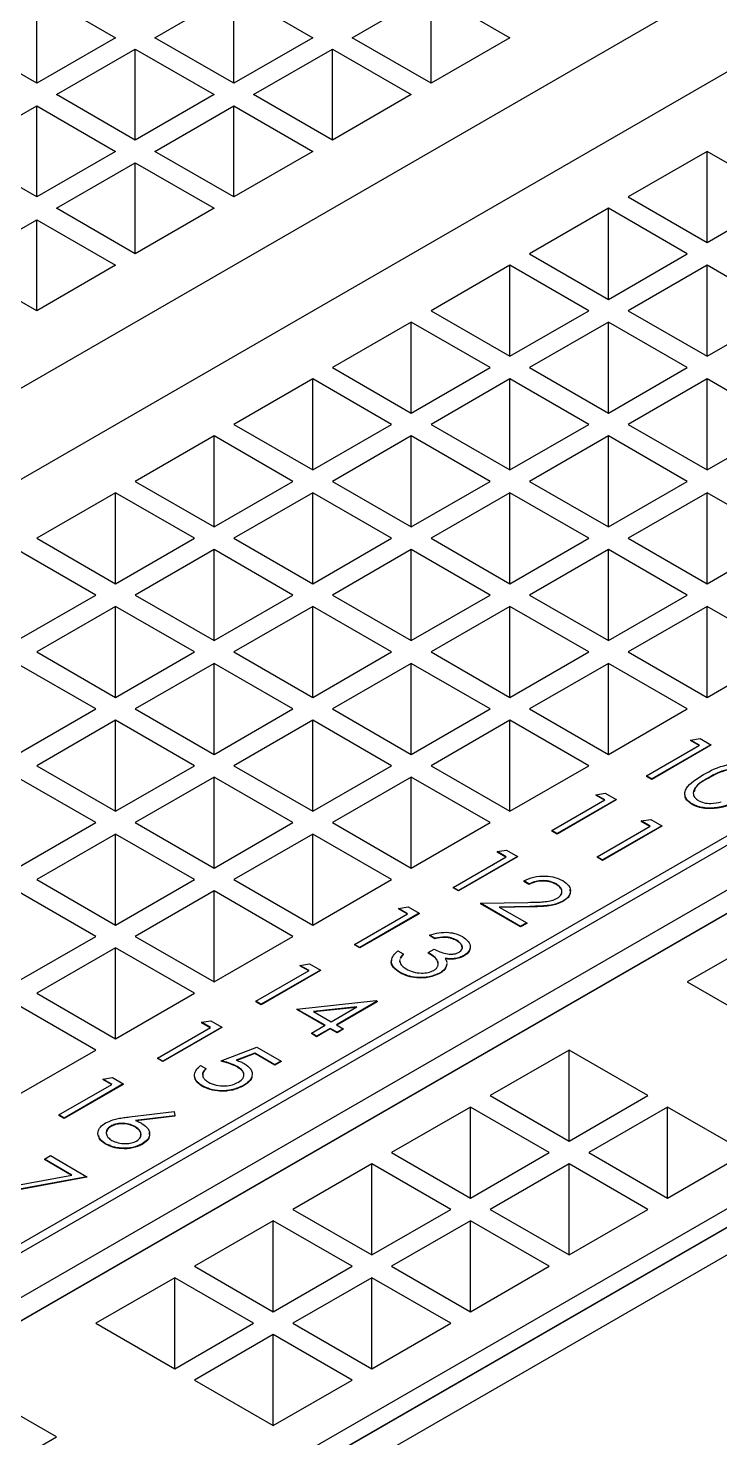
# Model space of a CAD drawing. Header units: millimetres. Extents: x 36 to 151, y 48 to 186.
# Drawn here: x 80.84 to 83.32, y 155.75 to 160.81 of the extents above; entities that cross this region are included whole.
import ezdxf

# ---------------------------------------------------------------- set-up
doc = ezdxf.new("R2010")
doc.units = ezdxf.units.MM

msp = doc.modelspace()

# ---------------------------------------------------------------- linework, layer by layer
at = {"color": 7, "linetype": 'Continuous', "lineweight": 25}
for p, q in [((84.8049, 161.8219), (73.1659, 155.1029)), ((73.4487, 154.9396), (85.0877, 161.6586)), ((80.8733, 160.9402), (81.1562, 160.7769)), ((80.8733, 160.6136), (80.8733, 160.9402)), ((81.2976, 160.7769), (81.5805, 160.9402)), ((81.5805, 160.9402), (81.8633, 160.7769)), ((81.5805, 160.6136), (81.5805, 160.9402)), ((82.0047, 160.7769), (82.2876, 160.9402)), ((82.2876, 160.9402), (82.5704, 160.7769)), ((82.2876, 160.6136), (82.2876, 160.9402)), ((80.8733, 160.6136), (80.5905, 160.7769)), ((81.1562, 160.7769), (80.8733, 160.6136)), ((81.5805, 160.6136), (81.2976, 160.7769)), ((81.8633, 160.7769), (81.5805, 160.6136)), ((82.2876, 160.6136), (82.0047, 160.7769)), ((82.5704, 160.7769), (82.2876, 160.6136)), ((80.9441, 160.5728), (81.2269, 160.7361)), ((81.2269, 160.7361), (81.5097, 160.5728)), ((81.2269, 160.4095), (81.2269, 160.7361)), ((81.6512, 160.5728), (81.934, 160.7361)), ((81.934, 160.7361), (82.2169, 160.5728)), ((81.934, 160.4095), (81.934, 160.7361)), ((81.2269, 160.4095), (80.9441, 160.5728)), ((81.5097, 160.5728), (81.2269, 160.4095)), ((81.934, 160.4095), (81.6512, 160.5728)), ((82.2169, 160.5728), (81.934, 160.4095)), ((80.5905, 160.3687), (80.8733, 160.532)), ((80.8733, 160.532), (81.1562, 160.3687)), ((80.8733, 160.2054), (80.8733, 160.532)), ((81.2976, 160.3687), (81.5805, 160.532)), ((81.5805, 160.532), (81.8633, 160.3687)), ((81.5805, 160.2054), (81.5805, 160.532)), ((80.8733, 160.2054), (80.5905, 160.3687)), ((81.1562, 160.3687), (80.8733, 160.2054)), ((81.5805, 160.2054), (81.2976, 160.3687)), ((81.8633, 160.3687), (81.5805, 160.2054)), ((83.2775, 160.3687), (82.9947, 160.2054)), ((83.5604, 160.2054), (83.2775, 160.3687)), ((83.2775, 160.0421), (83.2775, 160.3687)), ((80.9441, 160.1646), (81.2269, 160.3279)), ((81.2269, 160.3279), (81.5097, 160.1646)), ((81.2269, 160.0013), (81.2269, 160.3279)), ((87.4636, 160.2871), (75.8246, 153.568)), ((75.8529, 153.5517), (87.4919, 160.2707)), ((82.9947, 160.2054), (83.2775, 160.0421)), ((83.2775, 160.0421), (83.5604, 160.2054)), ((81.2269, 160.0013), (80.9441, 160.1646)), ((81.5097, 160.1646), (81.2269, 160.0013)), ((82.924, 160.1646), (82.6411, 160.0013)), ((83.2068, 160.0013), (82.924, 160.1646)), ((82.924, 159.838), (82.924, 160.1646)), ((80.5905, 159.9605), (80.8733, 160.1238)), ((80.8733, 160.1238), (81.1562, 159.9605)), ((80.8733, 159.7972), (80.8733, 160.1238)), ((82.6411, 160.0013), (82.924, 159.838)), ((82.924, 159.838), (83.2068, 160.0013)), ((80.8733, 159.7972), (80.5905, 159.9605)), ((81.1562, 159.9605), (80.8733, 159.7972)), ((82.5704, 159.9605), (82.2876, 159.7972)), ((82.8532, 159.7972), (82.5704, 159.9605)), ((82.5704, 159.6339), (82.5704, 159.9605)), ((83.2775, 159.9605), (82.9947, 159.7972)), ((83.5604, 159.7972), (83.2775, 159.9605)), ((83.2775, 159.6339), (83.2775, 159.9605)), ((82.2876, 159.7972), (82.5704, 159.6339)), ((82.5704, 159.6339), (82.8532, 159.7972)), ((82.9947, 159.7972), (83.2775, 159.6339)), ((83.2775, 159.6339), (83.5604, 159.7972)), ((86.8838, 159.758), (76.56, 153.7982)), ((82.2169, 159.7564), (81.934, 159.5931)), ((82.4997, 159.5931), (82.2169, 159.7564)), ((82.2169, 159.4298), (82.2169, 159.7564)), ((82.924, 159.7564), (82.6411, 159.5931)), ((83.2068, 159.5931), (82.924, 159.7564)), ((82.924, 159.4298), (82.924, 159.7564)), ((76.6307, 153.7574), (86.9545, 159.7172)), ((76.6307, 153.7558), (86.9545, 159.7156)), ((81.934, 159.5931), (82.2169, 159.4298)), ((82.2169, 159.4298), (82.4997, 159.5931)), ((82.6411, 159.5931), (82.924, 159.4298)), ((82.924, 159.4298), (83.2068, 159.5931)), ((77.1257, 152.8169), (88.7647, 159.536)), ((81.8633, 159.5523), (81.5805, 159.389)), ((82.1461, 159.389), (81.8633, 159.5523)), ((81.8633, 159.2257), (81.8633, 159.5523)), ((82.5704, 159.5523), (82.2876, 159.389)), ((82.8532, 159.389), (82.5704, 159.5523)), ((82.5704, 159.2257), (82.5704, 159.5523)), ((83.2775, 159.5523), (82.9947, 159.389)), ((83.5604, 159.389), (83.2775, 159.5523)), ((83.2775, 159.2257), (83.2775, 159.5523)), ((81.5805, 159.389), (81.8633, 159.2257)), ((81.8633, 159.2257), (82.1461, 159.389)), ((82.2876, 159.389), (82.5704, 159.2257)), ((82.5704, 159.2257), (82.8532, 159.389)), ((82.9947, 159.389), (83.2775, 159.2257)), ((83.2775, 159.2257), (83.5604, 159.389)), ((81.5097, 159.3482), (81.2269, 159.1849)), ((81.7926, 159.1849), (81.5097, 159.3482)), ((81.5097, 159.0216), (81.5097, 159.3482)), ((82.2169, 159.3482), (81.934, 159.1849)), ((82.4997, 159.1849), (82.2169, 159.3482)), ((82.2169, 159.0216), (82.2169, 159.3482)), ((82.924, 159.3482), (82.6411, 159.1849)), ((83.2068, 159.1849), (82.924, 159.3482)), ((82.924, 159.0216), (82.924, 159.3482)), ((87.8737, 159.1865), (77.5499, 153.2268)), ((81.2269, 159.1849), (81.5097, 159.0216)), ((81.5097, 159.0216), (81.7926, 159.1849)), ((81.934, 159.1849), (82.2169, 159.0216)), ((82.2169, 159.0216), (82.4997, 159.1849)), ((82.6411, 159.1849), (82.924, 159.0216)), ((82.924, 159.0216), (83.2068, 159.1849)), ((77.6065, 153.1941), (87.9303, 159.1539)), ((77.6065, 153.1925), (87.9303, 159.1523)), ((81.1562, 159.1441), (80.8733, 158.9808)), ((81.439, 158.9808), (81.1562, 159.1441)), ((81.1562, 158.8175), (81.1562, 159.1441)), ((81.8633, 159.1441), (81.5805, 158.9808)), ((82.1461, 158.9808), (81.8633, 159.1441)), ((81.8633, 158.8175), (81.8633, 159.1441)), ((82.5704, 159.1441), (82.2876, 158.9808)), ((82.8532, 158.9808), (82.5704, 159.1441)), ((82.5704, 158.8175), (82.5704, 159.1441)), ((83.2775, 159.1441), (82.9947, 158.9808)), ((83.5604, 158.9808), (83.2775, 159.1441)), ((83.2775, 158.8175), (83.2775, 159.1441)), ((80.8733, 158.9808), (81.1562, 158.8175)), ((81.1562, 158.8175), (81.439, 158.9808)), ((81.5805, 158.9808), (81.8633, 158.8175)), ((81.8633, 158.8175), (82.1461, 158.9808)), ((82.2876, 158.9808), (82.5704, 158.8175)), ((82.5704, 158.8175), (82.8532, 158.9808)), ((82.9947, 158.9808), (83.2775, 158.8175)), ((83.2775, 158.8175), (83.5604, 158.9808)), ((81.0855, 158.7767), (80.8026, 158.94)), ((81.5097, 158.94), (81.2269, 158.7767)), ((81.7926, 158.7767), (81.5097, 158.94)), ((81.5097, 158.6134), (81.5097, 158.94)), ((82.2169, 158.94), (81.934, 158.7767)), ((82.4997, 158.7767), (82.2169, 158.94)), ((82.2169, 158.6134), (82.2169, 158.94)), ((82.924, 158.94), (82.6411, 158.7767)), ((83.2068, 158.7767), (82.924, 158.94)), ((82.924, 158.6134), (82.924, 158.94)), ((80.8026, 158.6134), (81.0855, 158.7767)), ((81.2269, 158.7767), (81.5097, 158.6134)), ((81.5097, 158.6134), (81.7926, 158.7767)), ((81.934, 158.7767), (82.2169, 158.6134)), ((82.2169, 158.6134), (82.4997, 158.7767)), ((82.6411, 158.7767), (82.924, 158.6134)), ((82.924, 158.6134), (83.2068, 158.7767)), ((81.1562, 158.7359), (80.8733, 158.5726)), ((81.439, 158.5726), (81.1562, 158.7359)), ((81.1562, 158.4093), (81.1562, 158.7359)), ((81.8633, 158.7359), (81.5805, 158.5726)), ((82.1461, 158.5726), (81.8633, 158.7359)), ((81.8633, 158.4093), (81.8633, 158.7359)), ((82.5704, 158.7359), (82.2876, 158.5726)), ((82.8532, 158.5726), (82.5704, 158.7359)), ((82.5704, 158.4093), (82.5704, 158.7359)), ((83.2775, 158.7359), (82.9947, 158.5726)), ((83.5604, 158.5726), (83.2775, 158.7359)), ((83.2775, 158.4093), (83.2775, 158.7359)), ((80.8733, 158.5726), (81.1562, 158.4093)), ((81.1562, 158.4093), (81.439, 158.5726)), ((81.5805, 158.5726), (81.8633, 158.4093)), ((81.8633, 158.4093), (82.1461, 158.5726)), ((82.2876, 158.5726), (82.5704, 158.4093)), ((82.5704, 158.4093), (82.8532, 158.5726)), ((82.9947, 158.5726), (83.2775, 158.4093)), ((83.2775, 158.4093), (83.5604, 158.5726)), ((81.0855, 158.3685), (80.8026, 158.5318)), ((81.5097, 158.5318), (81.2269, 158.3685)), ((81.7926, 158.3685), (81.5097, 158.5318)), ((81.5097, 158.2052), (81.5097, 158.5318)), ((82.2169, 158.5318), (81.934, 158.3685)), ((82.4997, 158.3685), (82.2169, 158.5318)), ((82.2169, 158.2052), (82.2169, 158.5318)), ((82.924, 158.5318), (82.6411, 158.3685)), ((83.2068, 158.3685), (82.924, 158.5318)), ((82.924, 158.2052), (82.924, 158.5318)), ((80.8026, 158.2052), (81.0855, 158.3685)), ((81.1562, 158.3277), (80.8733, 158.1644)), ((81.439, 158.1644), (81.1562, 158.3277)), ((81.1562, 158.0011), (81.1562, 158.3277)), ((81.2269, 158.3685), (81.5097, 158.2052)), ((81.5097, 158.2052), (81.7926, 158.3685)), ((81.8633, 158.3277), (81.5805, 158.1644)), ((82.1461, 158.1644), (81.8633, 158.3277)), ((81.8633, 158.0011), (81.8633, 158.3277)), ((81.934, 158.3685), (82.2169, 158.2052)), ((82.2169, 158.2052), (82.4997, 158.3685)), ((82.5704, 158.3277), (82.2876, 158.1644)), ((82.8532, 158.1644), (82.5704, 158.3277)), ((82.5704, 158.0011), (82.5704, 158.3277)), ((82.6411, 158.3685), (82.924, 158.2052)), ((82.924, 158.2052), (83.2068, 158.3685)), ((83.0605, 158.128), (83.2509, 158.2379)), ((83.2917, 158.2395), (83.0795, 158.117)), ((83.2917, 158.2379), (83.0795, 158.1154)), ((83.2182, 158.2568), (83.2524, 158.2621)), ((83.2509, 158.2379), (83.2182, 158.2568)), ((83.2182, 158.2568), (83.2182, 158.2551)), ((83.2494, 158.2371), (83.2182, 158.2551)), ((83.2524, 158.2621), (83.2917, 158.2395)), ((83.2917, 158.2395), (83.2917, 158.2379)), ((81.0855, 157.9603), (80.8026, 158.1236)), ((80.8733, 158.1644), (81.1562, 158.0011)), ((81.1562, 158.0011), (81.439, 158.1644)), ((81.5097, 158.1236), (81.2269, 157.9603)), ((81.7926, 157.9603), (81.5097, 158.1236)), ((81.5097, 157.797), (81.5097, 158.1236)), ((81.5805, 158.1644), (81.8633, 158.0011)), ((81.8633, 158.0011), (82.1461, 158.1644)), ((82.2169, 158.1236), (81.934, 157.9603)), ((82.4997, 157.9603), (82.2169, 158.1236)), ((82.2169, 157.797), (82.2169, 158.1236)), ((82.2876, 158.1644), (82.5704, 158.0011)), ((82.5704, 158.0011), (82.8532, 158.1644)), ((83.0795, 158.117), (83.0605, 158.128)), ((83.0605, 158.128), (83.0605, 158.1264)), ((83.0795, 158.1154), (83.0605, 158.1264)), ((83.0795, 158.117), (83.0795, 158.1154)), ((83.2835, 158.1218), (83.2835, 158.1201)), ((82.8783, 158.0605), (82.9125, 158.0659)), ((82.9125, 158.0659), (82.9517, 158.0433)), ((82.7205, 157.9318), (82.9109, 158.0417)), ((82.9517, 158.0433), (82.7396, 157.9208)), ((82.9517, 158.0416), (82.7396, 157.9192)), ((82.9109, 158.0417), (82.8783, 158.0605)), ((82.8783, 158.0605), (82.8783, 158.0589)), ((82.9095, 158.0409), (82.8783, 158.0589)), ((82.9517, 158.0433), (82.9517, 158.0416)), ((83.2239, 158.0274), (83.2239, 158.0258)), ((83.0414, 157.9663), (83.0757, 157.9717)), ((83.0741, 157.9475), (83.0414, 157.9663)), ((83.0414, 157.9663), (83.0414, 157.9647)), ((83.0727, 157.9467), (83.0414, 157.9647)), ((83.0757, 157.9717), (83.1149, 157.9491)), ((80.8026, 157.797), (81.0855, 157.9603)), ((81.1562, 157.9195), (80.8733, 157.7562)), ((81.439, 157.7562), (81.1562, 157.9195)), ((81.1562, 157.5929), (81.1562, 157.9195)), ((81.2269, 157.9603), (81.5097, 157.797)), ((81.5097, 157.797), (81.7926, 157.9603)), ((81.8633, 157.9195), (81.5805, 157.7562)), ((82.1461, 157.7562), (81.8633, 157.9195)), ((81.8633, 157.5929), (81.8633, 157.9195)), ((81.934, 157.9603), (82.2169, 157.797)), ((82.2169, 157.797), (82.4997, 157.9603)), ((82.7205, 157.9318), (82.7205, 157.9302)), ((82.7396, 157.9208), (82.7205, 157.9318)), ((82.7396, 157.9192), (82.7205, 157.9302)), ((82.7396, 157.9208), (82.7396, 157.9192)), ((82.8837, 157.8376), (83.0741, 157.9475)), ((83.1149, 157.9491), (82.9027, 157.8266)), ((83.1149, 157.9474), (82.9027, 157.825)), ((83.1149, 157.9491), (83.1149, 157.9474)), ((82.367, 157.7277), (82.5573, 157.8376)), ((82.5981, 157.8392), (82.386, 157.7167)), ((82.5981, 157.8375), (82.386, 157.7151)), ((82.5247, 157.8564), (82.5589, 157.8618)), ((82.5573, 157.8376), (82.5247, 157.8564)), ((82.5247, 157.8564), (82.5247, 157.8548)), ((82.5559, 157.8368), (82.5247, 157.8548)), ((82.5589, 157.8618), (82.5981, 157.8392)), ((82.5981, 157.8392), (82.5981, 157.8375)), ((82.9027, 157.8266), (82.8837, 157.8376)), ((82.8837, 157.8376), (82.8837, 157.8359)), ((82.9027, 157.825), (82.8837, 157.8359)), ((82.9027, 157.8266), (82.9027, 157.825)), ((81.0855, 157.5521), (80.8026, 157.7154)), ((80.8733, 157.7562), (81.1562, 157.5929)), ((81.1562, 157.5929), (81.439, 157.7562)), ((81.5097, 157.7154), (81.2269, 157.5521)), ((81.7926, 157.5521), (81.5097, 157.7154)), ((81.5097, 157.3888), (81.5097, 157.7154)), ((81.5805, 157.7562), (81.8633, 157.5929)), ((81.8633, 157.5929), (82.1461, 157.7562)), ((82.386, 157.7167), (82.367, 157.7277)), ((82.367, 157.7277), (82.367, 157.726)), ((82.386, 157.7151), (82.367, 157.726)), ((82.386, 157.7167), (82.386, 157.7151)), ((82.6389, 157.7402), (82.6199, 157.7512)), ((82.6199, 157.7512), (82.6199, 157.7496)), ((82.6389, 157.7386), (82.6199, 157.7496)), ((82.6389, 157.7402), (82.6389, 157.7386)), ((82.7371, 157.7401), (82.7371, 157.7385)), ((82.4649, 157.6712), (82.6349, 157.6743)), ((82.609, 157.5879), (82.4649, 157.6712)), ((82.4649, 157.6712), (82.4649, 157.6695)), ((82.609, 157.5863), (82.4649, 157.6695)), ((82.7608, 157.6787), (82.7608, 157.6771)), ((82.0134, 157.5236), (82.2038, 157.6335)), ((82.2446, 157.6351), (82.0325, 157.5126)), ((82.2446, 157.6334), (82.0325, 157.511)), ((82.1712, 157.6523), (82.2054, 157.6577)), ((82.2038, 157.6335), (82.1712, 157.6523)), ((82.1712, 157.6523), (82.1712, 157.6507)), ((82.2024, 157.6327), (82.1712, 157.6507)), ((82.2054, 157.6577), (82.2446, 157.6351)), ((82.2446, 157.6351), (82.2446, 157.6334)), ((82.6418, 157.6596), (82.5321, 157.6575)), ((82.5321, 157.6575), (82.6308, 157.6005)), ((82.6418, 157.6579), (82.5348, 157.6559)), ((82.6418, 157.6596), (82.6418, 157.6579)), ((82.6308, 157.6005), (82.609, 157.5879)), ((82.6308, 157.5989), (82.609, 157.5863)), ((82.609, 157.5879), (82.609, 157.5863)), ((82.6308, 157.6005), (82.6308, 157.5989)), ((80.8026, 157.3888), (81.0855, 157.5521)), ((81.1562, 157.5113), (80.8733, 157.348)), ((81.439, 157.348), (81.1562, 157.5113)), ((81.1562, 157.1847), (81.1562, 157.5113)), ((81.2269, 157.5521), (81.5097, 157.3888)), ((81.5097, 157.3888), (81.7926, 157.5521)), ((82.0325, 157.5126), (82.0134, 157.5236)), ((82.0134, 157.5236), (82.0134, 157.5219)), ((82.0325, 157.511), (82.0134, 157.5219)), ((82.0325, 157.5126), (82.0325, 157.511)), ((82.3017, 157.5456), (82.2827, 157.5565)), ((82.2827, 157.5565), (82.2827, 157.5549)), ((82.3017, 157.5439), (82.2827, 157.5549)), ((82.3017, 157.5456), (82.3017, 157.5439)), ((82.3787, 157.5388), (82.3787, 157.5372)), ((83.4896, 157.5521), (83.2068, 157.3888)), ((82.1684, 157.5), (82.1875, 157.489)), ((82.1759, 157.469), (82.1748, 157.4625)), ((82.1752, 157.4633), (82.1748, 157.4609)), ((82.1875, 157.489), (82.177, 157.4747)), ((82.1875, 157.4874), (82.177, 157.473)), ((82.1875, 157.489), (82.1875, 157.4874)), ((82.2772, 157.4937), (82.299, 157.5063)), ((82.2772, 157.4937), (82.2772, 157.4921)), ((82.407, 157.4839), (82.407, 157.4823)), ((81.6599, 157.3195), (81.8502, 157.4294)), ((81.891, 157.4309), (81.6789, 157.3085)), ((81.891, 157.4293), (81.6789, 157.3069)), ((81.8176, 157.4482), (81.8518, 157.4536)), ((81.8502, 157.4294), (81.8176, 157.4482)), ((81.8176, 157.4482), (81.8176, 157.4466)), ((81.8488, 157.4286), (81.8176, 157.4466)), ((81.8518, 157.4536), (81.891, 157.4309)), ((81.891, 157.4309), (81.891, 157.4293)), ((82.1766, 157.4231), (82.1766, 157.4214)), ((82.3185, 157.4202), (82.3185, 157.4186)), ((82.3438, 157.4544), (82.3435, 157.4493)), ((82.3438, 157.4528), (82.3435, 157.4477)), ((82.3435, 157.4493), (82.3435, 157.4477)), ((83.2068, 157.3888), (83.4896, 157.2255)), ((81.0855, 157.1439), (80.8026, 157.3072)), ((80.8733, 157.348), (81.1562, 157.1847)), ((81.1562, 157.1847), (81.439, 157.348)), ((81.6599, 157.3195), (81.6599, 157.3178)), ((81.6789, 157.3085), (81.6599, 157.3195)), ((81.6789, 157.3069), (81.6599, 157.3178)), ((81.6789, 157.3085), (81.6789, 157.3069)), ((81.8067, 157.2912), (82.0911, 157.3217)), ((82.095, 157.3195), (81.9482, 157.2347)), ((82.095, 157.3178), (81.9496, 157.2339)), ((82.0911, 157.3217), (82.095, 157.3195)), ((82.095, 157.3195), (82.095, 157.3178)), ((81.9074, 157.2331), (81.8067, 157.2912)), ((81.8067, 157.2912), (81.8067, 157.2896)), ((81.9059, 157.2323), (81.8067, 157.2896)), ((82.0212, 157.2989), (81.8659, 157.2822)), ((81.8659, 157.2822), (81.9291, 157.2457)), ((82.0178, 157.2969), (81.8683, 157.2808)), ((81.9291, 157.2457), (82.0212, 157.2989)), ((81.3063, 157.1154), (81.4967, 157.2253)), ((81.5375, 157.2268), (81.3254, 157.1044)), ((81.5375, 157.2252), (81.3254, 157.1028)), ((81.4641, 157.2441), (81.4983, 157.2495)), ((81.4967, 157.2253), (81.4641, 157.2441)), ((81.4641, 157.2441), (81.4641, 157.2425)), ((81.4953, 157.2245), (81.4641, 157.2425)), ((81.4983, 157.2495), (81.5375, 157.2268)), ((81.5375, 157.2268), (81.5375, 157.2252)), ((81.8584, 157.2049), (81.9074, 157.2331)), ((81.9264, 157.2221), (81.8774, 157.1939)), ((81.9264, 157.2205), (81.8774, 157.1922)), ((81.9509, 157.208), (81.9264, 157.2221)), ((81.9264, 157.2221), (81.9264, 157.2205)), ((81.9509, 157.2064), (81.9264, 157.2205)), ((81.9482, 157.2347), (81.9726, 157.2206)), ((81.9726, 157.2206), (81.9509, 157.208)), ((81.9726, 157.2189), (81.9509, 157.2064)), ((81.9509, 157.208), (81.9509, 157.2064)), ((81.9726, 157.2206), (81.9726, 157.2189)), ((81.8774, 157.1939), (81.8584, 157.2049)), ((81.8584, 157.2049), (81.8584, 157.2032)), ((81.8774, 157.1922), (81.8584, 157.2032)), ((81.8774, 157.1939), (81.8774, 157.1922)), ((80.8026, 156.9806), (81.0855, 157.1439)), ((81.3063, 157.1154), (81.3063, 157.1137)), ((81.3254, 157.1044), (81.3063, 157.1154)), ((81.3254, 157.1028), (81.3063, 157.1137)), ((81.5348, 157.106), (81.6626, 157.1546)), ((81.5348, 157.106), (81.5348, 157.1043)), ((81.6557, 157.1335), (81.5885, 157.1079)), ((81.6557, 157.1318), (81.5907, 157.1071)), ((81.7279, 157.0918), (81.6557, 157.1335)), ((81.6557, 157.1335), (81.6557, 157.1318)), ((81.7279, 157.0902), (81.6557, 157.1318)), ((81.6626, 157.1546), (81.7496, 157.1044)), ((82.7825, 157.1439), (82.4997, 156.9806)), ((83.0654, 156.9806), (82.7825, 157.1439)), ((82.7825, 156.8173), (82.7825, 157.1439)), ((81.3254, 157.1044), (81.3254, 157.1028)), ((81.4613, 157.0887), (81.4804, 157.0777)), ((81.4804, 157.0777), (81.4804, 157.0761)), ((81.5924, 157.0853), (81.5924, 157.0836)), ((81.7496, 157.1044), (81.7279, 157.0918)), ((81.7496, 157.1028), (81.7279, 157.0902)), ((81.7279, 157.0918), (81.7279, 157.0902)), ((81.7496, 157.1044), (81.7496, 157.1028)), ((80.9528, 156.9113), (81.1431, 157.0212)), ((81.1839, 157.0227), (80.9718, 156.9003)), ((81.1839, 157.0211), (80.9718, 156.8986)), ((81.1105, 157.04), (81.1447, 157.0454)), ((81.1431, 157.0212), (81.1105, 157.04)), ((81.1105, 157.04), (81.1105, 157.0384)), ((81.1417, 157.0204), (81.1105, 157.0384)), ((81.1447, 157.0454), (81.1839, 157.0227)), ((81.1839, 157.0227), (81.1839, 157.0211)), ((81.4662, 157.0168), (81.4662, 157.0151)), ((81.615, 157.0172), (81.615, 157.0156)), ((82.4997, 156.9806), (82.7825, 156.8173)), ((82.7825, 156.8173), (83.0654, 156.9806)), ((80.9718, 156.9003), (80.9528, 156.9113)), ((80.9528, 156.9113), (80.9528, 156.9096)), ((80.9718, 156.8986), (80.9528, 156.9096)), ((81.206, 156.9045), (81.3661, 156.9238)), ((81.3693, 156.9087), (81.2275, 156.8916)), ((81.3693, 156.9071), (81.2304, 156.8903)), ((81.3661, 156.9238), (81.3693, 156.9087)), ((81.3693, 156.9087), (81.3693, 156.9071)), ((82.429, 156.9398), (82.1461, 156.7765)), ((82.7118, 156.7765), (82.429, 156.9398)), ((82.429, 156.6132), (82.429, 156.9398)), ((83.1361, 156.9398), (82.8532, 156.7765)), ((83.4189, 156.7765), (83.1361, 156.9398)), ((83.1361, 156.6132), (83.1361, 156.9398)), ((80.9718, 156.9003), (80.9718, 156.8986)), ((81.139, 156.8712), (81.139, 156.8696)), ((81.2258, 156.8698), (81.2258, 156.8682)), ((81.1204, 156.8082), (81.1204, 156.8066)), ((81.2516, 156.8075), (81.2516, 156.8058)), ((80.9011, 156.7527), (80.9228, 156.7653)), ((80.9994, 156.6959), (80.9011, 156.7527)), ((80.9011, 156.7527), (80.9011, 156.7511)), ((80.9973, 156.6955), (80.9011, 156.7511)), ((80.9228, 156.7653), (81.0534, 156.6899)), ((82.1461, 156.7765), (82.429, 156.6132)), ((82.429, 156.6132), (82.7118, 156.7765)), ((82.8532, 156.7765), (83.1361, 156.6132)), ((83.1361, 156.6132), (83.4189, 156.7765)), ((82.0754, 156.7357), (81.7926, 156.5724)), ((82.3583, 156.5724), (82.0754, 156.7357)), ((82.0754, 156.4091), (82.0754, 156.7357)), ((82.7825, 156.7357), (82.4997, 156.5724)), ((83.0654, 156.5724), (82.7825, 156.7357)), ((82.7825, 156.4091), (82.7825, 156.7357)), ((80.7169, 156.6434), (80.9994, 156.6959)), ((81.0534, 156.6899), (80.7243, 156.6287)), ((81.0534, 156.6883), (80.7243, 156.627)), ((81.0534, 156.6899), (81.0534, 156.6883)), ((81.7926, 156.5724), (82.0754, 156.4091)), ((82.0754, 156.4091), (82.3583, 156.5724)), ((82.4997, 156.5724), (82.7825, 156.4091)), ((82.7825, 156.4091), (83.0654, 156.5724)), ((81.7219, 156.5316), (81.439, 156.3683)), ((82.0047, 156.3683), (81.7219, 156.5316)), ((81.7219, 156.205), (81.7219, 156.5316)), ((82.429, 156.5316), (82.1461, 156.3683)), ((82.7118, 156.3683), (82.429, 156.5316)), ((82.429, 156.205), (82.429, 156.5316)), ((81.439, 156.3683), (81.7219, 156.205)), ((81.7219, 156.205), (82.0047, 156.3683)), ((82.1461, 156.3683), (82.429, 156.205)), ((82.429, 156.205), (82.7118, 156.3683)), ((81.3683, 156.3275), (81.0855, 156.1642)), ((81.6512, 156.1642), (81.3683, 156.3275)), ((81.3683, 156.0009), (81.3683, 156.3275)), ((82.0754, 156.3275), (81.7926, 156.1642)), ((82.3583, 156.1642), (82.0754, 156.3275)), ((82.0754, 156.0009), (82.0754, 156.3275)), ((81.0855, 156.1642), (81.3683, 156.0009)), ((81.3683, 156.0009), (81.6512, 156.1642)), ((81.7926, 156.1642), (82.0754, 156.0009)), ((82.0754, 156.0009), (82.3583, 156.1642)), ((81.7219, 156.1234), (81.439, 155.9601)), ((82.0047, 155.9601), (81.7219, 156.1234)), ((81.7219, 155.7968), (81.7219, 156.1234)), ((81.439, 155.9601), (81.7219, 155.7968)), ((81.7219, 155.7968), (82.0047, 155.9601)), ((80.9441, 155.756), (80.6612, 155.9193)), ((80.6612, 155.5927), (80.9441, 155.756))]:
    msp.add_line(p, q, dxfattribs=at)
for points, knots in [([(83.2644, 158.1327), (83.2905, 158.1468), (83.3232, 158.1645), (83.3749, 158.1715), (83.4013, 158.1709), (83.4268, 158.166), (83.4402, 158.1595), (83.4469, 158.1562)], [0, 0, 0, 0, 0.498691, 0.624167, 0.749473, 0.874745, 1, 1, 1, 1]), ([(83.2239, 158.0274), (83.2182, 158.0313), (83.2068, 158.039), (83.1983, 158.0537), (83.1973, 158.0689), (83.2096, 158.0986), (83.2401, 158.1176), (83.2644, 158.1327)], [0, 0, 0, 0, 0.125289, 0.250563, 0.375842, 0.501316, 1, 1, 1, 1]), ([(83.2835, 158.1218), (83.2638, 158.1102), (83.2343, 158.0929), (83.2258, 158.0645), (83.2333, 158.0489), (83.2419, 158.0427), (83.2463, 158.0396)], [0, 0, 0, 0, 0.500306, 0.749093, 0.874601, 1, 1, 1, 1]), ([(83.2835, 158.1201), (83.262, 158.1087), (83.2353, 158.0946), (83.2322, 158.0747), (83.2316, 158.0708)], [0, 0, 0, 0, 0.802842, 1, 1, 1, 1]), ([(83.4258, 158.1432), (83.4204, 158.1458), (83.4097, 158.1508), (83.3894, 158.1539), (83.3686, 158.1539), (83.3288, 158.147), (83.3036, 158.133), (83.2835, 158.1218)], [0, 0, 0, 0, 0.125142, 0.250408, 0.375537, 0.500854, 1, 1, 1, 1]), ([(83.4258, 158.1416), (83.4204, 158.1441), (83.4097, 158.1492), (83.3894, 158.1523), (83.3686, 158.1523), (83.3288, 158.1454), (83.3036, 158.1313), (83.2835, 158.1201)], [0, 0, 0, 0, 0.125142, 0.250408, 0.375537, 0.500854, 1, 1, 1, 1]), ([(83.2239, 158.0258), (83.2183, 158.0297), (83.2072, 158.0374), (83.1997, 158.0477), (83.1995, 158.0534), (83.1994, 158.054)], [0, 0, 0, 0, 0.471426, 0.942796, 1, 1, 1, 1]), ([(83.4085, 158.0495), (83.3819, 158.0355), (83.3419, 158.0144), (83.2779, 158.0108), (83.2441, 158.0175), (83.2306, 158.0241), (83.2239, 158.0274)], [0, 0, 0, 0, 0.499403, 0.74877, 0.874383, 1, 1, 1, 1]), ([(83.4085, 158.0479), (83.3819, 158.0338), (83.3419, 158.0128), (83.2779, 158.0091), (83.2441, 158.0159), (83.2306, 158.0225), (83.2239, 158.0258)], [0, 0, 0, 0, 0.499403, 0.74877, 0.874383, 1, 1, 1, 1]), ([(83.2463, 158.0396), (83.2528, 158.0367), (83.2658, 158.0308), (83.2959, 158.0275), (83.3159, 158.0318), (83.3282, 158.0344)], [0, 0, 0, 0, 0.280257, 0.560781, 1, 1, 1, 1]), ([(82.6199, 157.7512), (82.6314, 157.7565), (82.6545, 157.767), (82.6962, 157.7701), (82.7334, 157.765), (82.751, 157.7564), (82.7598, 157.7521)], [0, 0, 0, 0, 0.280033, 0.559551, 0.779669, 1, 1, 1, 1]), ([(82.7371, 157.7401), (82.7291, 157.7439), (82.7131, 157.7514), (82.6835, 157.7532), (82.6581, 157.7487), (82.6453, 157.743), (82.6389, 157.7402)], [0, 0, 0, 0, 0.279729, 0.558969, 0.779193, 1, 1, 1, 1]), ([(82.7371, 157.7385), (82.7291, 157.7422), (82.7131, 157.7498), (82.6835, 157.7515), (82.6581, 157.747), (82.6453, 157.7414), (82.6389, 157.7386)], [0, 0, 0, 0, 0.279729, 0.558969, 0.779193, 1, 1, 1, 1]), ([(82.7401, 157.6887), (82.7457, 157.693), (82.7571, 157.7016), (82.758, 157.7171), (82.7514, 157.7305), (82.7418, 157.7369), (82.7371, 157.7401)], [0, 0, 0, 0, 0.279151, 0.55896, 0.779341, 1, 1, 1, 1]), ([(82.7553, 157.7072), (82.756, 157.7103), (82.7578, 157.7176), (82.7511, 157.7289), (82.7417, 157.7353), (82.7371, 157.7385)], [0, 0, 0, 0, 0.270143, 0.634841, 1, 1, 1, 1]), ([(82.7598, 157.7521), (82.7684, 157.7461), (82.7855, 157.7342), (82.7892, 157.7121), (82.781, 157.6927), (82.7675, 157.6834), (82.7608, 157.6787)], [0, 0, 0, 0, 0.27989, 0.559224, 0.779582, 1, 1, 1, 1]), ([(82.7844, 157.7203), (82.7857, 157.7165), (82.789, 157.7069), (82.7806, 157.691), (82.7674, 157.6817), (82.7608, 157.6771)], [0, 0, 0, 0, 0.239826, 0.619862, 1, 1, 1, 1]), ([(82.6349, 157.6743), (82.6475, 157.6746), (82.6682, 157.6749), (82.6968, 157.6764), (82.721, 157.6797), (82.7337, 157.6857), (82.7401, 157.6887)], [0, 0, 0, 0, 0.340561, 0.560884, 0.780595, 1, 1, 1, 1]), ([(82.7608, 157.6787), (82.7493, 157.6736), (82.7303, 157.6651), (82.6974, 157.6617), (82.6697, 157.6601), (82.6511, 157.6597), (82.6418, 157.6596)], [0, 0, 0, 0, 0.33837, 0.558748, 0.779361, 1, 1, 1, 1]), ([(82.7608, 157.6771), (82.7493, 157.6719), (82.7303, 157.6634), (82.6974, 157.6601), (82.6697, 157.6585), (82.6511, 157.6581), (82.6418, 157.6579)], [0, 0, 0, 0, 0.33837, 0.558748, 0.779361, 1, 1, 1, 1]), ([(82.2827, 157.5565), (82.2933, 157.5598), (82.3144, 157.5664), (82.3487, 157.5675), (82.3786, 157.5621), (82.393, 157.555), (82.4002, 157.5515)], [0, 0, 0, 0, 0.280288, 0.55968, 0.779747, 1, 1, 1, 1]), ([(82.3787, 157.5388), (82.3728, 157.5417), (82.3609, 157.5476), (82.3327, 157.5516), (82.3135, 157.5478), (82.3017, 157.5456)], [0, 0, 0, 0, 0.280622, 0.560395, 1, 1, 1, 1]), ([(82.3787, 157.5372), (82.3728, 157.5401), (82.3609, 157.5459), (82.3327, 157.5499), (82.3135, 157.5462), (82.3017, 157.5439)], [0, 0, 0, 0, 0.280622, 0.560395, 1, 1, 1, 1]), ([(82.3881, 157.495), (82.3926, 157.4988), (82.4016, 157.5065), (82.3991, 157.5238), (82.3864, 157.5331), (82.3787, 157.5388)], [0, 0, 0, 0, 0.278884, 0.56004, 1, 1, 1, 1]), ([(82.3982, 157.5139), (82.3982, 157.5156), (82.3982, 157.5245), (82.3874, 157.5315), (82.3787, 157.5372)], [0, 0, 0, 0, 0.189182, 1, 1, 1, 1]), ([(82.4002, 157.5515), (82.4079, 157.546), (82.4232, 157.535), (82.4301, 157.5153), (82.4247, 157.4971), (82.4129, 157.4883), (82.407, 157.4839)], [0, 0, 0, 0, 0.280085, 0.559868, 0.780099, 1, 1, 1, 1]), ([(82.1766, 157.4214), (82.168, 157.4275), (82.1507, 157.4397), (82.143, 157.4575), (82.1468, 157.4664), (82.1473, 157.4676)], [0, 0, 0, 0, 0.46421, 0.927105, 1, 1, 1, 1]), ([(82.1766, 157.4231), (82.1678, 157.4292), (82.15, 157.4414), (82.1433, 157.464), (82.1514, 157.4841), (82.1628, 157.4947), (82.1684, 157.5)], [0, 0, 0, 0, 0.279886, 0.558979, 0.779263, 1, 1, 1, 1]), ([(82.1748, 157.4625), (82.1771, 157.4568), (82.1811, 157.4466), (82.1934, 157.4388), (82.1987, 157.4354)], [0, 0, 0, 0, 0.558748, 1, 1, 1, 1]), ([(82.2976, 157.4302), (82.301, 157.4325), (82.3078, 157.4371), (82.3146, 157.4486), (82.3132, 157.4706), (82.2916, 157.4845), (82.2772, 157.4937)], [0, 0, 0, 0, 0.125576, 0.251167, 0.500604, 1, 1, 1, 1]), ([(82.3116, 157.4569), (82.3116, 157.4587), (82.3116, 157.4725), (82.2933, 157.483), (82.2772, 157.4921)], [0, 0, 0, 0, 0.127008, 1, 1, 1, 1]), ([(82.299, 157.5063), (82.3121, 157.5), (82.3317, 157.4906), (82.3617, 157.4876), (82.3783, 157.4903), (82.3848, 157.4934), (82.3881, 157.495)], [0, 0, 0, 0, 0.499406, 0.748973, 0.87454, 1, 1, 1, 1]), ([(82.407, 157.4839), (82.4018, 157.4813), (82.3913, 157.476), (82.3674, 157.471), (82.3495, 157.4723), (82.3386, 157.473)], [0, 0, 0, 0, 0.280508, 0.560792, 1, 1, 1, 1]), ([(82.407, 157.4823), (82.4018, 157.4796), (82.3913, 157.4744), (82.3674, 157.4694), (82.3495, 157.4706), (82.3386, 157.4714)], [0, 0, 0, 0, 0.280508, 0.560792, 1, 1, 1, 1]), ([(82.3386, 157.473), (82.3413, 157.4687), (82.3444, 157.4637), (82.344, 157.4586), (82.3439, 157.4579)], [0, 0, 0, 0, 0.872704, 1, 1, 1, 1]), ([(82.4264, 157.5073), (82.4256, 157.5035), (82.4237, 157.494), (82.4132, 157.4866), (82.407, 157.4823)], [0, 0, 0, 0, 0.412463, 1, 1, 1, 1]), ([(82.3185, 157.4202), (82.3066, 157.4151), (82.2827, 157.4048), (82.2399, 157.4031), (82.2032, 157.4099), (82.1855, 157.4187), (82.1766, 157.4231)], [0, 0, 0, 0, 0.279342, 0.558834, 0.779273, 1, 1, 1, 1]), ([(82.3185, 157.4186), (82.3066, 157.4135), (82.2827, 157.4032), (82.2399, 157.4015), (82.2032, 157.4083), (82.1855, 157.4171), (82.1766, 157.4214)], [0, 0, 0, 0, 0.279342, 0.558834, 0.779273, 1, 1, 1, 1]), ([(82.1987, 157.4354), (82.2066, 157.4315), (82.2223, 157.4236), (82.251, 157.4196), (82.2782, 157.4214), (82.2912, 157.4273), (82.2976, 157.4302)], [0, 0, 0, 0, 0.280589, 0.560141, 0.780308, 1, 1, 1, 1]), ([(82.3435, 157.4493), (82.3411, 157.4432), (82.3367, 157.4323), (82.3241, 157.4239), (82.3185, 157.4202)], [0, 0, 0, 0, 0.55946, 1, 1, 1, 1]), ([(82.3435, 157.4477), (82.3411, 157.4416), (82.3367, 157.4307), (82.3241, 157.4223), (82.3185, 157.4186)], [0, 0, 0, 0, 0.55946, 1, 1, 1, 1]), ([(81.5924, 157.0853), (81.5825, 157.0899), (81.5648, 157.0982), (81.5439, 157.1036), (81.5348, 157.106)], [0, 0, 0, 0, 0.559424, 1, 1, 1, 1]), ([(81.5885, 157.1079), (81.5943, 157.1059), (81.6048, 157.1025), (81.6137, 157.0979), (81.6176, 157.0958)], [0, 0, 0, 0, 0.560064, 1, 1, 1, 1]), ([(81.4662, 157.0168), (81.4581, 157.0226), (81.4417, 157.0341), (81.4375, 157.0554), (81.4445, 157.0742), (81.4557, 157.0838), (81.4613, 157.0887)], [0, 0, 0, 0, 0.279632, 0.559041, 0.779372, 1, 1, 1, 1]), ([(81.4804, 157.0777), (81.476, 157.0733), (81.4673, 157.0645), (81.4682, 157.05), (81.4758, 157.0378), (81.4847, 157.0317), (81.4891, 157.0287)], [0, 0, 0, 0, 0.280006, 0.559203, 0.779604, 1, 1, 1, 1]), ([(81.4804, 157.0761), (81.4758, 157.0717), (81.4678, 157.064), (81.4691, 157.0551), (81.4697, 157.0514)], [0, 0, 0, 0, 0.574825, 1, 1, 1, 1]), ([(81.5924, 157.0836), (81.5825, 157.0883), (81.5648, 157.0966), (81.5439, 157.102), (81.5348, 157.1043)], [0, 0, 0, 0, 0.559424, 1, 1, 1, 1]), ([(81.5967, 157.0287), (81.6033, 157.0334), (81.6164, 157.0427), (81.618, 157.0602), (81.6086, 157.0747), (81.5978, 157.0817), (81.5924, 157.0853)], [0, 0, 0, 0, 0.279577, 0.558669, 0.779074, 1, 1, 1, 1]), ([(81.6156, 157.0582), (81.6157, 157.0586), (81.6165, 157.0637), (81.6079, 157.0731), (81.5976, 157.0801), (81.5924, 157.0836)], [0, 0, 0, 0, 0.045655, 0.522265, 1, 1, 1, 1]), ([(81.6176, 157.0958), (81.6266, 157.0893), (81.6448, 157.0764), (81.6481, 157.0525), (81.6372, 157.0319), (81.6224, 157.0221), (81.615, 157.0172)], [0, 0, 0, 0, 0.279686, 0.559005, 0.779285, 1, 1, 1, 1]), ([(81.4662, 157.0151), (81.4575, 157.0209), (81.4438, 157.0299), (81.4424, 157.0416), (81.4419, 157.0459)], [0, 0, 0, 0, 0.635952, 1, 1, 1, 1]), ([(81.615, 157.0172), (81.6027, 157.0116), (81.5782, 157.0003), (81.5336, 156.9965), (81.4942, 157.0029), (81.4756, 157.0122), (81.4662, 157.0168)], [0, 0, 0, 0, 0.279894, 0.559306, 0.779426, 1, 1, 1, 1]), ([(81.615, 157.0156), (81.6027, 157.0099), (81.5782, 156.9987), (81.5336, 156.9949), (81.4942, 157.0013), (81.4756, 157.0105), (81.4662, 157.0151)], [0, 0, 0, 0, 0.279894, 0.559306, 0.779426, 1, 1, 1, 1]), ([(81.4891, 157.0287), (81.498, 157.0247), (81.5157, 157.0166), (81.5479, 157.0147), (81.5765, 157.0187), (81.59, 157.0254), (81.5967, 157.0287)], [0, 0, 0, 0, 0.279617, 0.559357, 0.779559, 1, 1, 1, 1]), ([(81.6452, 157.0498), (81.6452, 157.0497), (81.6465, 157.0431), (81.6361, 157.0303), (81.622, 157.0205), (81.615, 157.0156)], [0, 0, 0, 0, 0.01094, 0.504982, 1, 1, 1, 1]), ([(81.1207, 156.8826), (81.129, 156.8866), (81.1428, 156.893), (81.1657, 156.8985), (81.1856, 156.902), (81.1992, 156.9037), (81.206, 156.9045)], [0, 0, 0, 0, 0.339326, 0.559448, 0.7797, 1, 1, 1, 1]), ([(81.1204, 156.8082), (81.112, 156.8144), (81.0953, 156.8266), (81.0911, 156.849), (81.1005, 156.8685), (81.114, 156.8779), (81.1207, 156.8826)], [0, 0, 0, 0, 0.279672, 0.559096, 0.779558, 1, 1, 1, 1]), ([(81.139, 156.8712), (81.1334, 156.8669), (81.1222, 156.8583), (81.122, 156.8429), (81.1289, 156.8297), (81.1384, 156.8234), (81.1431, 156.8202)], [0, 0, 0, 0, 0.2789932, 0.5587948, 0.7792669, 1, 1, 1, 1]), ([(81.139, 156.8696), (81.1328, 156.8653), (81.1243, 156.8596), (81.1244, 156.8523), (81.1244, 156.8504)], [0, 0, 0, 0, 0.733733, 1, 1, 1, 1]), ([(81.2258, 156.8698), (81.2188, 156.8733), (81.2048, 156.8801), (81.1788, 156.8822), (81.1555, 156.8791), (81.1445, 156.8738), (81.139, 156.8712)], [0, 0, 0, 0, 0.280131, 0.559468, 0.779693, 1, 1, 1, 1]), ([(81.2258, 156.8682), (81.2188, 156.8716), (81.2048, 156.8784), (81.1788, 156.8805), (81.1555, 156.8775), (81.1445, 156.8722), (81.139, 156.8696)], [0, 0, 0, 0, 0.280131, 0.559468, 0.779693, 1, 1, 1, 1]), ([(81.2314, 156.8178), (81.2371, 156.8222), (81.2484, 156.831), (81.248, 156.8468), (81.2404, 156.8601), (81.2306, 156.8666), (81.2258, 156.8698)], [0, 0, 0, 0, 0.278784, 0.558598, 0.779144, 1, 1, 1, 1]), ([(81.2458, 156.835), (81.2464, 156.8387), (81.2479, 156.8467), (81.2401, 156.8585), (81.2306, 156.865), (81.2258, 156.8682)], [0, 0, 0, 0, 0.303569, 0.65154, 1, 1, 1, 1]), ([(81.2275, 156.8916), (81.2322, 156.8896), (81.2407, 156.8861), (81.2482, 156.8819), (81.2515, 156.8801)], [0, 0, 0, 0, 0.55991, 1, 1, 1, 1]), ([(81.2515, 156.8801), (81.2598, 156.8741), (81.2762, 156.8622), (81.2799, 156.8404), (81.2717, 156.8212), (81.2583, 156.8121), (81.2516, 156.8075)], [0, 0, 0, 0, 0.279638, 0.559326, 0.779527, 1, 1, 1, 1]), ([(81.1204, 156.8066), (81.1113, 156.8127), (81.0976, 156.8219), (81.0965, 156.8337), (81.0961, 156.8377)], [0, 0, 0, 0, 0.660432, 1, 1, 1, 1]), ([(81.2516, 156.8075), (81.2408, 156.8025), (81.2192, 156.7926), (81.1796, 156.7906), (81.1453, 156.7963), (81.1287, 156.8043), (81.1204, 156.8082)], [0, 0, 0, 0, 0.279693, 0.558958, 0.779486, 1, 1, 1, 1]), ([(81.2516, 156.8058), (81.2408, 156.8009), (81.2192, 156.791), (81.1796, 156.789), (81.1453, 156.7947), (81.1287, 156.8026), (81.1204, 156.8066)], [0, 0, 0, 0, 0.279693, 0.558958, 0.779486, 1, 1, 1, 1]), ([(81.1431, 156.8202), (81.1503, 156.8168), (81.1646, 156.8101), (81.1906, 156.8076), (81.2145, 156.8099), (81.2258, 156.8152), (81.2314, 156.8178)], [0, 0, 0, 0, 0.280022, 0.559893, 0.780009, 1, 1, 1, 1]), ([(81.2754, 156.8476), (81.2765, 156.8442), (81.2796, 156.8349), (81.2713, 156.8195), (81.2582, 156.8104), (81.2516, 156.8058)], [0, 0, 0, 0, 0.226905, 0.613214, 1, 1, 1, 1])]:
    msp.add_open_spline(points, degree=3, knots=knots, dxfattribs=at)

doc.saveas('drawing.dxf')
